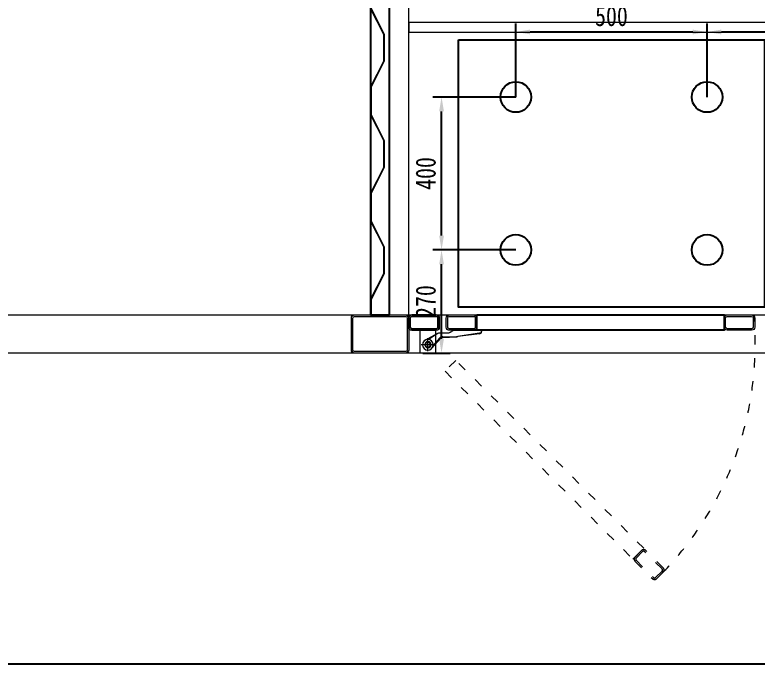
# Model space of a CAD drawing. Extents: x 59521 to 184406, y -1257 to 56672.
# Drawn here: x 74494 to 76438, y 7697 to 9427 of the extents above; entities that cross this region are included whole.
import ezdxf

# ---------------------------------------------------------------- set-up
doc = ezdxf.new("R2010")
doc.units = 0
doc.header["$MEASUREMENT"] = 0
doc.header["$PDMODE"] = 2
doc.header["$PDSIZE"] = 0.2
doc.linetypes.add('ACAD_ISO03W100', pattern=[30, 12, -18])
doc.layers.get('0').update_dxf_attribs({"linetype": 'CONTINUOUS'})
doc.layers.get('DEFPOINTS').update_dxf_attribs({"linetype": 'CONTINUOUS'})
doc.layers.add('CO', color=7, linetype='CONTINUOUS', lineweight=9)
doc.layers.add('THICK', color=7, linetype='CONTINUOUS', lineweight=0)
doc.styles.add('仿宋', font='', dxfattribs={"width": 0.8})
doc.styles.add('仿宋体', font='', dxfattribs={"width": 0.8})
doc.styles.get('仿宋').set_extended_font_data('SimSun')
doc.styles.get('仿宋体').set_extended_font_data('仿宋_GB2312')
doc.dimstyles.new('12倍', dxfattribs={"dimscale": 21, "dimtxt": 3.5, "dimasz": 2.5, "dimexe": 1.5, "dimexo": 0, "dimgap": 1, "dimtad": 1, "dimtoh": 1, "dimdsep": 46, "dimtxsty": '仿宋', "dimcen": 2.5, "dimdle": 5, "dimclrd": 4, "dimclre": 4, "dimclrt": 3, "dimadec": 0, "dimazin": 0, "dimtfac": 1, "dimtmove": 0, "dimatfit": 3, "dimfxl": 1, "dimtolj": 1, "dimarcsym": 0})
doc.dimstyles.new('STANDARD$0', dxfattribs={"dimtxt": 50, "dimasz": 50, "dimexe": 30, "dimexo": 0, "dimgap": 16, "dimtad": 1, "dimdec": 3, "dimdsep": 46, "dimtxsty": '仿宋体', "dimcen": 0, "dimclrd": 6, "dimclre": 6, "dimclrt": 3, "dimazin": 2, "dimtfac": 0.428571, "dimtdec": 3, "dimtmove": 0, "dimatfit": 3, "dimldrblk": 'NONE', "dimfxl": 1, "dimtolj": 1, "dimlwd": 25, "dimlwe": 25, "dimarcsym": 0})

# ---------------------------------------------------------------- blocks, each defined once
blk = doc.blocks.new('*D156')
at = {"layer": 'DEFPOINTS', "color": 0, "transparency": 16777216}
for p in [(65376.2, 8650.9), (77568.2, 8650.9), (65376.2, 7728.8)]:
    blk.add_point(p, dxfattribs=at)
at = {"layer": 'THICK', "color": 4, "linetype": 'Continuous', "lineweight": -2, "transparency": 16777216}
for p, q in [((65376.2, 8650.9), (65376.2, 7697.3)), ((77568.2, 8650.9), (77568.2, 7697.3)), ((77515.7, 7728.8), (65428.7, 7728.8))]:
    blk.add_line(p, q, dxfattribs=at)
at = {"layer": 'THICK', "color": 4, "transparency": 16777216}
for points in [[(65428.7, 7737.5), (65428.7, 7720), (65376.2, 7728.8)], [(77515.7, 7737.5), (77515.7, 7720), (77568.2, 7728.8)]]:
    blk.add_solid(points, dxfattribs=at)
at = {"layer": 'THICK', "color": 3, "lineweight": 13, "transparency": 16777216, "insert": (71392.2, 7813.7), "char_height": 73.5, "attachment_point": 5, "style": '仿宋'}
blk.add_mtext('\\A1;最大长度 12192{\\H0.7x;\\S+0^ -5;}', dxfattribs=at)
blk = doc.blocks.new('gty6')
at = {"layer": 'CO'}
for p, q in [((-18.7, 0), (-20, -4.5)), ((-20, -6.5), (-20, -4.5)), ((-15, -9.5), (-20, -6.5)), ((-20, -6.5), (41.8, -16.8)), ((-15, -9.5), (41.8, -16.8)), ((82.9, -19.3), (43.5, -17)), ((81.3, -16.5), (45.3, -17)), ((58.6, -3.9), (57.4, -2.6)), ((89.2, -6.5), (64.5, -6.5)), ((126.7, -25.7), (94, -7.7)), ((115.5, -21.8), (94.3, -8.1)), ((86.4, -21), (109.5, -47.3)), ((103.5, -36.4), (88.9, -19.9)), ((103, -38), (137.1, -38)), ((104.1, -38), (136.4, -38)), ((120, -54.8), (120, -20.8)), ((120, -54.1), (120, -21.3))]:
    blk.add_line(p, q, dxfattribs=at)
for points in [[(72, 8), (72, 32, 0.414214), (64, 40), (0, 40, 0.414214), (-8, 32), (-8, 8, 0.414214), (0, 0), (64, 0, 0.414214)], [(170, 8), (170, 32, 0.414214), (162, 40), (98, 40, 0.414214), (90, 32), (90, 8, 0.414214), (98, 0), (162, 0, 0.414214)], [(68, 8), (68, 32, 0.414214), (64, 36), (0, 36, 0.414214), (-4, 32), (-4, 8, 0.414214), (0, 4), (64, 4, 0.414214)], [(166, 8), (166, 32, 0.414214), (162, 36), (98, 36, 0.414214), (94, 32), (94, 8, 0.414214), (98, 4), (162, 4, 0.414214)]]:
    blk.add_lwpolyline(points, format="xyb", close=True, dxfattribs=at)
blk.add_lwpolyline([(140, 0), (100, 0), (100, -60), (140, -60)], close=True, dxfattribs=at)
for radius in [14, 8, 6.25]:
    blk.add_circle((120, -38), radius, dxfattribs=at)
for centre, radius, start, end in [((51.5, -8), 8, 42.7094, 90), ((45, 8), 25, 262.682, 270.7922), ((64.5, 1.5), 8, 222.7094, 270), ((81.4, -26.5), 10, 41.3869, 90.7922), ((82.6, -24.3), 5, 41.3869, 86.5491), ((88.8, -16.5), 10, 57.1125, 90), ((89.2, -16.5), 10, 61.1779, 90), ((92.2, -46.3), 15, 16.724, 41.3869), ((123.6, -9.2), 15, 237.1125, 262.7898)]:
    blk.add_arc(centre, radius, start, end, dxfattribs=at)
at = {"layer": 'THICK', "lineweight": -3}
blk.add_line((-18.7, 0), (51.6, 0), dxfattribs=at)
blk = doc.blocks.new('*D806')
at = {"color": 4, "linetype": 'Continuous', "lineweight": -2}
for p, q in [((76304.2, 9212.2), (76304.2, 9404.8)), ((77568.2, 8695.2), (77568.2, 9404.8)), ((77530.7, 9382.3), (76341.7, 9382.3))]:
    blk.add_line(p, q, dxfattribs=at)
at = {"color": 4}
for points in [[(76341.7, 9388.6), (76341.7, 9376.1), (76304.2, 9382.3)], [(77530.7, 9388.6), (77530.7, 9376.1), (77568.2, 9382.3)]]:
    blk.add_solid(points, dxfattribs=at)
at = {"layer": 'DEFPOINTS', "color": 0}
for p in [(76304.2, 9382.3), (76304.2, 9212.2), (77568.2, 8695.2)]:
    blk.add_point(p, dxfattribs=at)
at = {"color": 3, "lineweight": -3, "insert": (76936.2, 9423.6), "char_height": 52.5, "attachment_point": 5, "style": '仿宋'}
blk.add_mtext('\\A1;1264', dxfattribs=at)
blk = doc.blocks.new('*D807')
at = {"color": 4, "linetype": 'Continuous', "lineweight": -2}
for p, q in [((75804.2, 9212.2), (75804.2, 9404.8)), ((76304.2, 9212.2), (76304.2, 9404.8)), ((76266.7, 9382.3), (75841.7, 9382.3))]:
    blk.add_line(p, q, dxfattribs=at)
at = {"color": 4}
for points in [[(75841.7, 9388.6), (75841.7, 9376.1), (75804.2, 9382.3)], [(76266.7, 9388.6), (76266.7, 9376.1), (76304.2, 9382.3)]]:
    blk.add_solid(points, dxfattribs=at)
at = {"layer": 'DEFPOINTS', "color": 0}
for p in [(75804.2, 9382.3), (75804.2, 9212.2), (76304.2, 9212.2)]:
    blk.add_point(p, dxfattribs=at)
at = {"color": 3, "lineweight": -3, "insert": (76054.2, 9423.6), "char_height": 52.5, "attachment_point": 5, "style": '仿宋'}
blk.add_mtext('\\A1;500', dxfattribs=at)
blk = doc.blocks.new('*D808')
at = {"color": 4, "linetype": 'Continuous', "lineweight": -2}
for p, q in [((75804.2, 8812.2), (75587.5, 8812.2)), ((75610, 8579.7), (75610, 8774.7)), ((75560.9, 8542.2), (75632.5, 8542.2))]:
    blk.add_line(p, q, dxfattribs=at)
at = {"color": 4}
for points in [[(75603.8, 8774.7), (75616.3, 8774.7), (75610, 8812.2)], [(75603.8, 8579.7), (75616.3, 8579.7), (75610, 8542.2)]]:
    blk.add_solid(points, dxfattribs=at)
at = {"layer": 'DEFPOINTS', "color": 0}
for p in [(75610, 8812.2), (75804.2, 8812.2), (75560.9, 8542.2)]:
    blk.add_point(p, dxfattribs=at)
at = {"color": 3, "lineweight": -3, "insert": (75568.8, 8677.2), "char_height": 52.5, "attachment_point": 5, "rotation": 90, "style": '仿宋'}
blk.add_mtext('\\A1;270', dxfattribs=at)
blk = doc.blocks.new('*D809')
at = {"color": 4, "linetype": 'Continuous', "lineweight": -2}
for p, q in [((75804.2, 9212.2), (75587.5, 9212.2)), ((75610, 8849.7), (75610, 9174.7)), ((75804.2, 8812.2), (75587.5, 8812.2))]:
    blk.add_line(p, q, dxfattribs=at)
at = {"color": 4}
for points in [[(75603.8, 9174.7), (75616.3, 9174.7), (75610, 9212.2)], [(75603.8, 8849.7), (75616.3, 8849.7), (75610, 8812.2)]]:
    blk.add_solid(points, dxfattribs=at)
at = {"layer": 'DEFPOINTS', "color": 0}
for p in [(75610, 9212.2), (75804.2, 9212.2), (75804.2, 8812.2)]:
    blk.add_point(p, dxfattribs=at)
at = {"color": 3, "lineweight": -3, "insert": (75568.8, 9012.2), "char_height": 52.5, "attachment_point": 5, "rotation": 90, "style": '仿宋'}
blk.add_mtext('\\A1;400', dxfattribs=at)

msp = doc.modelspace()

# ---------------------------------------------------------------- linework, layer by layer
for points in [[(75474.239, 10874.158), (75424.239, 10874.158), (75424.239, 8642.158), (75474.239, 8642.158)], [(75702.239, 8642.158), (76348.739, 8642.158), (76348.739, 8602.158), (75702.239, 8602.158)]]:
    msp.add_lwpolyline(points, close=True)
at = {"color": 87}
msp.add_lwpolyline([(75654.239, 9362.22), (76454.239, 9362.22), (76454.239, 8662.22), (75654.239, 8662.22)], close=True, dxfattribs=at)
at = {"color": 6}
for centre in [(75804.239, 9212.22), (76304.239, 9212.22), (75804.239, 8812.22), (76304.239, 8812.22)]:
    msp.add_circle(centre, 40, dxfattribs=at)
at = {"layer": 'CO'}
for points in [[(75424.239, 8642.158), (75524.239, 8642.158), (75524.239, 10874.158), (75424.239, 10874.158)], [(75524.239, 9382.158), (77460.239, 9382.158), (77460.239, 9407.158), (75524.239, 9407.158)], [(77414.239, 8542.158), (65530.239, 8542.158), (65530.239, 8642.158), (77414.239, 8642.158)]]:
    msp.add_lwpolyline(points, close=True, dxfattribs=at)
for points in [[(75424.239, 8642.158), (75424.239, 8682.158), (75458.739, 8750.158), (75458.739, 8820.158), (75424.239, 8888.158), (75424.239, 8960.158), (75458.739, 9028.158), (75458.739, 9063.158), (75458.739, 9098.158), (75424.239, 9166.158), (75424.239, 9238.158), (75458.739, 9306.158), (75458.739, 9341.158), (75458.739, 9376.158), (75424.239, 9444.158), (75424.239, 9516.158), (75458.739, 9584.158), (75458.739, 9619.158), (75458.739, 9654.158), (75424.239, 9722.158), (75424.239, 9758.158)], [(75425.739, 9758.158), (75425.739, 9722.517), (75460.239, 9654.517), (75460.239, 9619.158), (75460.239, 9583.8), (75425.739, 9515.8), (75425.739, 9444.517), (75460.239, 9376.517), (75460.239, 9341.158), (75460.239, 9305.8), (75425.739, 9237.8), (75425.739, 9166.517), (75460.239, 9098.517), (75460.239, 9063.158), (75460.239, 9027.8), (75425.739, 8959.8), (75425.739, 8888.517), (75460.239, 8820.517), (75460.239, 8749.8), (75425.739, 8681.8), (75425.739, 8642.158)]]:
    msp.add_lwpolyline(points, dxfattribs=at)
for points in [[(75382.239, 8642.158), (75516.239, 8642.158, -0.41421356), (75524.239, 8634.158), (75524.239, 8550.158, -0.41421356), (75516.239, 8542.158), (75382.239, 8542.158, -0.41421356), (75374.239, 8550.158), (75374.239, 8634.158, -0.41421356)], [(75382.239, 8638.158), (75516.239, 8638.158, -0.41421356), (75520.239, 8634.158), (75520.239, 8550.158, -0.41421356), (75516.239, 8546.158), (75382.239, 8546.158, -0.41421356), (75378.239, 8550.158), (75378.239, 8634.158, -0.41421356)], [(75604.239, 8610.158), (75604.239, 8634.158, 0.41421356), (75596.239, 8642.158), (75532.239, 8642.158, 0.41421356), (75524.239, 8634.158), (75524.239, 8610.158, 0.41421356), (75532.239, 8602.158), (75596.239, 8602.158, 0.41421356)], [(75600.239, 8610.158), (75600.239, 8634.158, 0.41421356), (75596.239, 8638.158), (75532.239, 8638.158, 0.41421356), (75528.239, 8634.158), (75528.239, 8610.158, 0.41421356), (75532.239, 8606.158), (75596.239, 8606.158, 0.41421356)], [(76348.739, 8610.158), (76348.739, 8634.158, -0.41421356), (76356.739, 8642.158), (76420.739, 8642.158, -0.41421356), (76428.739, 8634.158), (76428.739, 8610.158, -0.41421356), (76420.739, 8602.158), (76356.739, 8602.158, -0.41421356)], [(76352.739, 8610.158), (76352.739, 8634.158, -0.41421356), (76356.739, 8638.158), (76420.739, 8638.158, -0.41421356), (76424.739, 8634.158), (76424.739, 8610.158, -0.41421356), (76420.739, 8606.158), (76356.739, 8606.158, -0.41421356)]]:
    msp.add_lwpolyline(points, format="xyb", close=True, dxfattribs=at)
at = {"layer": 'THICK', "color": 4, "linetype": 'ACAD_ISO03W100', "ltscale": 2}
msp.add_lwpolyline([(76138.842, 8031.741), (75647.351, 8523.232), (75619.066, 8494.947), (76110.557, 8003.456)], close=True, dxfattribs=at)
for points in [[(76172.579, 7952.341), (76189.549, 7969.311, 0.41421356), (76189.549, 7980.625), (76144.294, 8025.88, 0.41421356), (76132.981, 8025.88), (76116.01, 8008.909, 0.41421356), (76116.01, 7997.595), (76161.265, 7952.341, 0.41421356)], [(76169.75, 7955.169), (76186.721, 7972.14, 0.41421356), (76186.721, 7977.796), (76141.466, 8023.051, 0.41421356), (76135.809, 8023.051), (76118.839, 8006.081, 0.41421356), (76118.839, 8000.424), (76164.093, 7955.169, 0.41421356)]]:
    msp.add_lwpolyline(points, format="xyb", close=True, dxfattribs=at)
msp.add_arc((75573.989, 8564.158), 855.987, 315.87371, 5.228211, dxfattribs=at)

# ---------------------------------------------------------------- block references
at = {"xscale": -1}
msp.add_blockref('gty6', (75694.239, 8602.157), dxfattribs=at)

# ---------------------------------------------------------------- dimensions: what is measured, and where the dimension line sits
at = {"lineweight": -3}
for base, p1, p2, picture, middle in [((75804.239, 9382.341), (76304.239, 9212.22), (75804.239, 9212.22), '*D807', (76054.239, 9423.591)), ((76304.239, 9382.341), (77568.239, 8695.22), (76304.239, 9212.22), '*D806', (76936.239, 9423.591))]:
    dim = msp.add_linear_dim(base=base, p1=p1, p2=p2, dimstyle='STANDARD$0', override={"dimscale": 15, "dimtxt": 3.5, "dimasz": 2.5, "dimexe": 1.5, "dimgap": 1, "dimdec": 2, "dimlfac": -1, "dimtxsty": '仿宋', "dimcen": 2.5, "dimdle": 5, "dimclrd": 4, "dimclre": 4, "dimadec": 0, "dimazin": 0, "dimtfac": 1, "dimtdec": 2, "dimlwd": 65534, "dimlwe": 65534}, dxfattribs=at)
    dim.commit()
    dim.dimension.update_dxf_attribs({"geometry": picture, "text_midpoint": middle})
for base, p1, p2, picture, middle in [((75610.004, 9212.22), (75804.239, 8812.22), (75804.239, 9212.22), '*D809', (75568.754, 9012.22)), ((75610.004, 8812.22), (75560.85, 8542.22), (75804.239, 8812.22), '*D808', (75568.754, 8677.22))]:
    dim = msp.add_linear_dim(base=base, p1=p1, p2=p2, angle=90, dimstyle='STANDARD$0', override={"dimscale": 15, "dimtxt": 3.5, "dimasz": 2.5, "dimexe": 1.5, "dimgap": 1, "dimdec": 2, "dimlfac": -1, "dimtxsty": '仿宋', "dimcen": 2.5, "dimdle": 5, "dimclrd": 4, "dimclre": 4, "dimadec": 0, "dimazin": 0, "dimtfac": 1, "dimtdec": 2, "dimlwd": 65534, "dimlwe": 65534}, dxfattribs=at)
    dim.commit()
    dim.dimension.update_dxf_attribs({"geometry": picture, "text_midpoint": middle})
at = {"layer": 'THICK', "color": 4, "lineweight": 13}
dim = msp.add_linear_dim(base=(65376.239, 7728.782), p1=(77568.239, 8650.928), p2=(65376.239, 8650.928), angle=180, text='最大长度 <>{\\H0.7x;\\S+0^ -5;}', dimstyle='12倍', dxfattribs=at)
dim.commit()
dim.dimension.update_dxf_attribs({"geometry": '*D156', "text_midpoint": (71392.239, 7728.782), "dimtype": 160})

doc.saveas('drawing.dxf')
